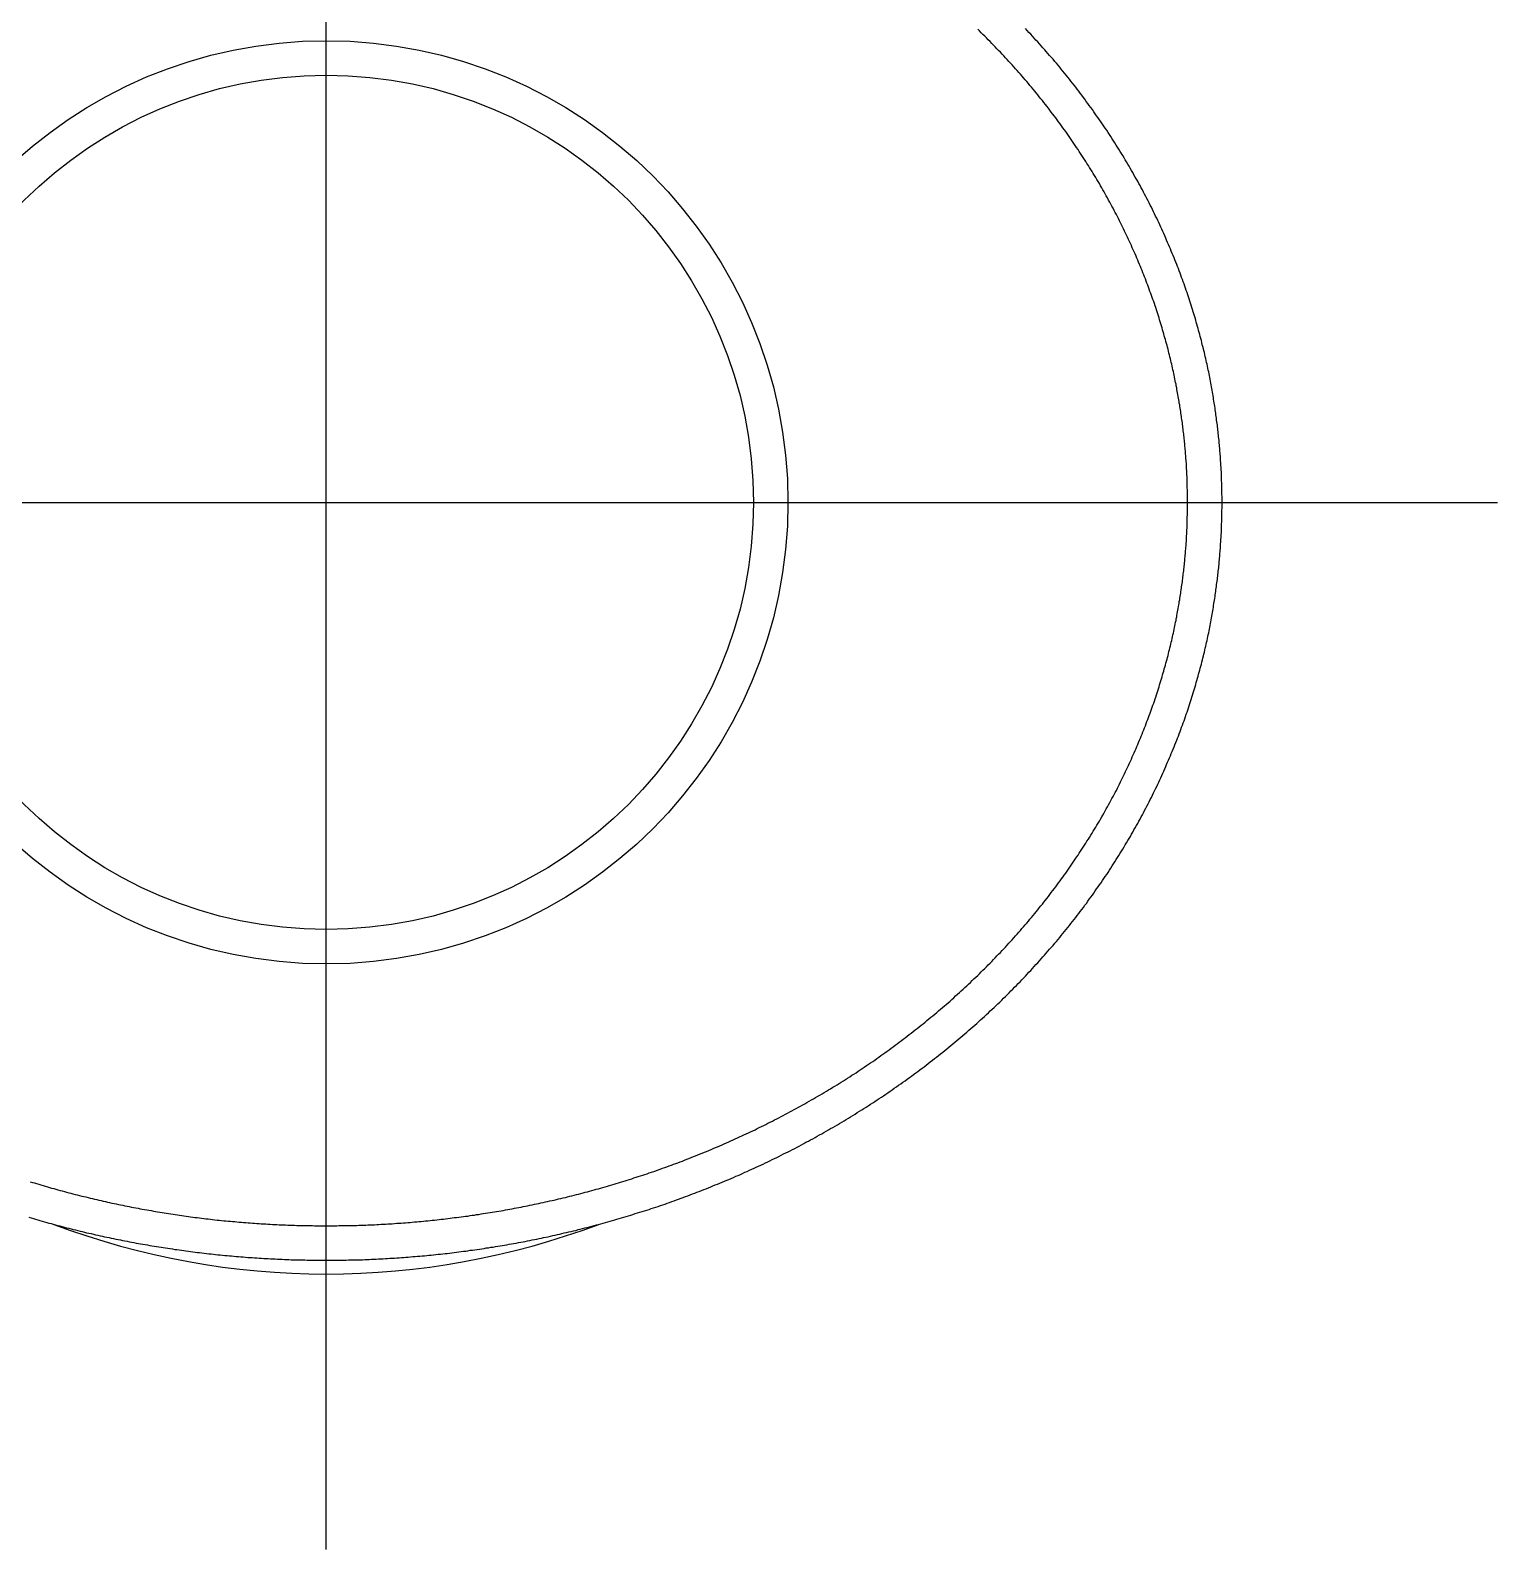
# Model space of a CAD drawing. Extents: x -27.8 to 48.3, y -20.8 to 20.1.
# Drawn here: x 37.63 to 48.27, y -7.6 to 3.42 of the extents above; entities that cross this region are included whole.
import ezdxf

# ---------------------------------------------------------------- set-up
doc = ezdxf.new("R2010")
doc.units = 0
doc.linetypes.add('CENTER', pattern=[50.8, 31.75, -6.35, 6.35, -6.35])
doc.layers.get('0').update_dxf_attribs({"linetype": 'CONTINUOUS'})
doc.layers.add('CENTER', color=1, linetype='CENTER')

msp = doc.modelspace()

# ---------------------------------------------------------------- linework, layer by layer
at = {"color": 7}
for points in [[(46.025, 0, 0), (46.025, 0.01, 0), (46.025, 0.021, 0), (46.025, 0.031, 0), (46.025, 0.041, 0), (46.024, 0.052, 0), (46.024, 0.062, 0), (46.024, 0.073, 0), (46.024, 0.083, 0), (46.024, 0.094, 0), (46.023, 0.104, 0), (46.023, 0.115, 0), (46.023, 0.125, 0), (46.023, 0.136, 0), (46.022, 0.146, 0), (46.022, 0.157, 0), (46.022, 0.167, 0), (46.021, 0.178, 0), (46.021, 0.188, 0), (46.02, 0.199, 0), (46.02, 0.21, 0), (46.019, 0.22, 0), (46.019, 0.231, 0), (46.018, 0.242, 0), (46.018, 0.253, 0), (46.017, 0.263, 0), (46.016, 0.274, 0), (46.016, 0.285, 0), (46.015, 0.296, 0), (46.014, 0.307, 0), (46.013, 0.318, 0), (46.013, 0.329, 0), (46.012, 0.339, 0), (46.011, 0.35, 0), (46.01, 0.361, 0), (46.009, 0.373, 0), (46.008, 0.384, 0), (46.007, 0.395, 0), (46.006, 0.406, 0), (46.005, 0.417, 0), (46.004, 0.428, 0), (46.003, 0.439, 0), (46.002, 0.451, 0), (46.001, 0.462, 0), (45.999, 0.473, 0), (45.998, 0.485, 0), (45.997, 0.496, 0), (45.995, 0.508, 0), (45.994, 0.519, 0), (45.993, 0.531, 0), (45.991, 0.542, 0), (45.99, 0.554, 0), (45.988, 0.565, 0), (45.987, 0.577, 0), (45.985, 0.589, 0), (45.984, 0.6, 0), (45.982, 0.612, 0), (45.98, 0.624, 0), (45.979, 0.636, 0), (45.977, 0.648, 0), (45.975, 0.66, 0), (45.973, 0.672, 0), (45.971, 0.684, 0), (45.969, 0.696, 0), (45.968, 0.708, 0), (45.965, 0.72, 0), (45.964, 0.732, 0), (45.961, 0.745, 0), (45.959, 0.757, 0), (45.957, 0.769, 0), (45.955, 0.782, 0), (45.953, 0.794, 0), (45.95, 0.807, 0), (45.948, 0.82, 0), (45.946, 0.832, 0), (45.943, 0.845, 0), (45.941, 0.858, 0), (45.938, 0.87, 0), (45.935, 0.883, 0), (45.933, 0.896, 0), (45.93, 0.909, 0), (45.927, 0.922, 0), (45.925, 0.935, 0), (45.922, 0.949, 0), (45.919, 0.962, 0), (45.916, 0.975, 0), (45.913, 0.988, 0), (45.91, 1.002, 0), (45.907, 1.015, 0), (45.903, 1.029, 0), (45.9, 1.042, 0), (45.897, 1.056, 0), (45.893, 1.07, 0), (45.89, 1.083, 0), (45.886, 1.097, 0), (45.883, 1.111, 0), (45.879, 1.125, 0), (45.876, 1.139, 0), (45.872, 1.153, 0), (45.868, 1.167, 0), (45.864, 1.181, 0), (45.86, 1.195, 0), (45.856, 1.209, 0), (45.852, 1.224, 0), (45.848, 1.238, 0), (45.844, 1.252, 0), (45.84, 1.267, 0), (45.836, 1.281, 0), (45.831, 1.296, 0), (45.827, 1.31, 0), (45.822, 1.325, 0), (45.818, 1.339, 0), (45.813, 1.354, 0), (45.808, 1.368, 0), (45.804, 1.383, 0), (45.799, 1.398, 0), (45.794, 1.413, 0), (45.789, 1.427, 0), (45.784, 1.442, 0), (45.779, 1.457, 0), (45.774, 1.472, 0), (45.769, 1.487, 0), (45.763, 1.501, 0), (45.758, 1.516, 0), (45.752, 1.531, 0), (45.747, 1.546, 0), (45.742, 1.561, 0), (45.736, 1.576, 0), (45.73, 1.591, 0), (45.725, 1.606, 0), (45.719, 1.621, 0), (45.713, 1.636, 0), (45.707, 1.651, 0), (45.701, 1.666, 0), (45.695, 1.682, 0), (45.689, 1.697, 0), (45.683, 1.712, 0), (45.676, 1.727, 0), (45.67, 1.742, 0), (45.664, 1.757, 0), (45.657, 1.772, 0), (45.651, 1.787, 0), (45.644, 1.803, 0), (45.638, 1.818, 0), (45.631, 1.833, 0), (45.624, 1.848, 0), (45.617, 1.863, 0), (45.611, 1.878, 0), (45.604, 1.893, 0), (45.597, 1.908, 0), (45.59, 1.924, 0), (45.582, 1.939, 0), (45.575, 1.954, 0), (45.568, 1.969, 0), (45.561, 1.984, 0), (45.553, 1.999, 0), (45.546, 2.014, 0), (45.538, 2.029, 0), (45.531, 2.044, 0), (45.523, 2.059, 0), (45.516, 2.074, 0), (45.508, 2.089, 0), (45.5, 2.104, 0), (45.492, 2.119, 0), (45.484, 2.134, 0), (45.476, 2.149, 0), (45.468, 2.164, 0), (45.46, 2.179, 0), (45.452, 2.194, 0), (45.444, 2.209, 0), (45.435, 2.224, 0), (45.427, 2.239, 0), (45.419, 2.254, 0), (45.41, 2.269, 0), (45.402, 2.283, 0), (45.393, 2.298, 0), (45.385, 2.313, 0), (45.376, 2.328, 0), (45.367, 2.343, 0), (45.358, 2.357, 0), (45.35, 2.372, 0), (45.341, 2.387, 0), (45.332, 2.401, 0), (45.323, 2.416, 0), (45.314, 2.431, 0), (45.305, 2.445, 0), (45.295, 2.46, 0), (45.286, 2.474, 0), (45.277, 2.489, 0), (45.267, 2.503, 0), (45.258, 2.518, 0), (45.249, 2.532, 0), (45.239, 2.547, 0), (45.23, 2.561, 0), (45.22, 2.576, 0), (45.21, 2.59, 0), (45.2, 2.605, 0), (45.191, 2.619, 0), (45.181, 2.633, 0), (45.171, 2.648, 0), (45.161, 2.662, 0), (45.151, 2.676, 0), (45.141, 2.691, 0), (45.13, 2.705, 0), (45.12, 2.719, 0), (45.11, 2.733, 0), (45.1, 2.747, 0), (45.089, 2.761, 0), (45.079, 2.776, 0), (45.068, 2.79, 0), (45.058, 2.804, 0), (45.047, 2.818, 0), (45.036, 2.832, 0), (45.026, 2.846, 0), (45.015, 2.86, 0), (45.004, 2.874, 0), (44.993, 2.888, 0), (44.982, 2.902, 0), (44.971, 2.915, 0), (44.96, 2.929, 0), (44.949, 2.943, 0), (44.938, 2.957, 0), (44.927, 2.971, 0), (44.916, 2.984, 0), (44.904, 2.998, 0), (44.893, 3.012, 0), (44.881, 3.025, 0), (44.87, 3.039, 0), (44.858, 3.053, 0), (44.847, 3.066, 0), (44.835, 3.08, 0), (44.824, 3.093, 0), (44.812, 3.107, 0), (44.8, 3.12, 0), (44.788, 3.134, 0), (44.776, 3.147, 0), (44.764, 3.16, 0), (44.752, 3.174, 0), (44.74, 3.187, 0), (44.728, 3.2, 0), (44.716, 3.213, 0), (44.704, 3.227, 0), (44.691, 3.24, 0), (44.679, 3.253, 0), (44.667, 3.266, 0), (44.654, 3.279, 0), (44.642, 3.292, 0), (44.629, 3.305, 0), (44.617, 3.318, 0), (44.604, 3.331, 0), (44.592, 3.344, 0), (44.579, 3.357, 0), (44.566, 3.37, 0), (44.553, 3.383, 0), (44.54, 3.395, 0), (44.528, 3.408, 0), (44.515, 3.421, 0), (44.502, 3.433, 0)], [(46.275, 0, 0), (46.275, 0.011, 0), (46.275, 0.022, 0), (46.275, 0.033, 0), (46.275, 0.044, 0), (46.274, 0.055, 0), (46.274, 0.066, 0), (46.274, 0.077, 0), (46.274, 0.088, 0), (46.274, 0.099, 0), (46.273, 0.11, 0), (46.273, 0.121, 0), (46.273, 0.132, 0), (46.273, 0.143, 0), (46.272, 0.154, 0), (46.272, 0.166, 0), (46.271, 0.177, 0), (46.271, 0.188, 0), (46.271, 0.199, 0), (46.27, 0.21, 0), (46.27, 0.222, 0), (46.269, 0.233, 0), (46.268, 0.244, 0), (46.268, 0.256, 0), (46.267, 0.267, 0), (46.267, 0.278, 0), (46.266, 0.29, 0), (46.265, 0.301, 0), (46.264, 0.313, 0), (46.264, 0.324, 0), (46.263, 0.336, 0), (46.262, 0.347, 0), (46.261, 0.359, 0), (46.26, 0.37, 0), (46.259, 0.382, 0), (46.258, 0.394, 0), (46.257, 0.405, 0), (46.256, 0.417, 0), (46.255, 0.429, 0), (46.254, 0.441, 0), (46.253, 0.452, 0), (46.252, 0.464, 0), (46.25, 0.476, 0), (46.249, 0.488, 0), (46.248, 0.5, 0), (46.246, 0.512, 0), (46.245, 0.524, 0), (46.244, 0.536, 0), (46.242, 0.548, 0), (46.241, 0.561, 0), (46.239, 0.573, 0), (46.238, 0.585, 0), (46.236, 0.597, 0), (46.235, 0.61, 0), (46.233, 0.622, 0), (46.231, 0.634, 0), (46.23, 0.647, 0), (46.228, 0.659, 0), (46.226, 0.672, 0), (46.224, 0.684, 0), (46.222, 0.697, 0), (46.22, 0.71, 0), (46.218, 0.723, 0), (46.216, 0.735, 0), (46.214, 0.748, 0), (46.212, 0.761, 0), (46.21, 0.774, 0), (46.208, 0.787, 0), (46.206, 0.8, 0), (46.203, 0.813, 0), (46.201, 0.826, 0), (46.199, 0.839, 0), (46.196, 0.853, 0), (46.194, 0.866, 0), (46.191, 0.879, 0), (46.188, 0.893, 0), (46.186, 0.906, 0), (46.183, 0.92, 0), (46.181, 0.933, 0), (46.178, 0.947, 0), (46.175, 0.96, 0), (46.172, 0.974, 0), (46.169, 0.988, 0), (46.166, 1.002, 0), (46.163, 1.016, 0), (46.16, 1.03, 0), (46.157, 1.044, 0), (46.153, 1.058, 0), (46.15, 1.072, 0), (46.147, 1.087, 0), (46.143, 1.101, 0), (46.14, 1.115, 0), (46.136, 1.13, 0), (46.132, 1.144, 0), (46.129, 1.159, 0), (46.125, 1.174, 0), (46.121, 1.188, 0), (46.117, 1.203, 0), (46.113, 1.218, 0), (46.109, 1.233, 0), (46.105, 1.247, 0), (46.101, 1.262, 0), (46.097, 1.277, 0), (46.093, 1.292, 0), (46.088, 1.307, 0), (46.084, 1.323, 0), (46.08, 1.338, 0), (46.075, 1.353, 0), (46.07, 1.368, 0), (46.066, 1.383, 0), (46.061, 1.399, 0), (46.056, 1.414, 0), (46.051, 1.43, 0), (46.046, 1.445, 0), (46.041, 1.46, 0), (46.036, 1.476, 0), (46.031, 1.491, 0), (46.026, 1.507, 0), (46.021, 1.523, 0), (46.015, 1.538, 0), (46.01, 1.554, 0), (46.004, 1.57, 0), (45.999, 1.585, 0), (45.993, 1.601, 0), (45.987, 1.617, 0), (45.982, 1.632, 0), (45.976, 1.648, 0), (45.97, 1.664, 0), (45.964, 1.68, 0), (45.958, 1.696, 0), (45.952, 1.711, 0), (45.946, 1.727, 0), (45.94, 1.743, 0), (45.933, 1.759, 0), (45.927, 1.775, 0), (45.92, 1.791, 0), (45.914, 1.807, 0), (45.907, 1.823, 0), (45.901, 1.839, 0), (45.894, 1.855, 0), (45.887, 1.87, 0), (45.88, 1.886, 0), (45.873, 1.902, 0), (45.867, 1.918, 0), (45.859, 1.934, 0), (45.852, 1.95, 0), (45.845, 1.966, 0), (45.838, 1.982, 0), (45.831, 1.998, 0), (45.823, 2.014, 0), (45.816, 2.03, 0), (45.808, 2.046, 0), (45.801, 2.062, 0), (45.793, 2.077, 0), (45.785, 2.093, 0), (45.778, 2.109, 0), (45.77, 2.125, 0), (45.762, 2.141, 0), (45.754, 2.157, 0), (45.746, 2.173, 0), (45.738, 2.188, 0), (45.73, 2.204, 0), (45.722, 2.22, 0), (45.713, 2.236, 0), (45.705, 2.252, 0), (45.697, 2.267, 0), (45.688, 2.283, 0), (45.68, 2.299, 0), (45.671, 2.314, 0), (45.663, 2.33, 0), (45.654, 2.346, 0), (45.645, 2.361, 0), (45.636, 2.377, 0), (45.627, 2.393, 0), (45.618, 2.408, 0), (45.609, 2.424, 0), (45.6, 2.439, 0), (45.591, 2.455, 0), (45.582, 2.47, 0), (45.573, 2.486, 0), (45.564, 2.501, 0), (45.554, 2.517, 0), (45.545, 2.532, 0), (45.535, 2.547, 0), (45.526, 2.563, 0), (45.516, 2.578, 0), (45.507, 2.593, 0), (45.497, 2.609, 0), (45.487, 2.624, 0), (45.477, 2.639, 0), (45.468, 2.654, 0), (45.458, 2.67, 0), (45.448, 2.685, 0), (45.438, 2.7, 0), (45.427, 2.715, 0), (45.417, 2.73, 0), (45.407, 2.745, 0), (45.397, 2.76, 0), (45.386, 2.775, 0), (45.376, 2.79, 0), (45.365, 2.805, 0), (45.355, 2.82, 0), (45.344, 2.835, 0), (45.334, 2.85, 0), (45.323, 2.865, 0), (45.312, 2.88, 0), (45.301, 2.895, 0), (45.29, 2.91, 0), (45.279, 2.925, 0), (45.269, 2.939, 0), (45.257, 2.954, 0), (45.246, 2.969, 0), (45.235, 2.983, 0), (45.224, 2.998, 0), (45.213, 3.013, 0), (45.201, 3.027, 0), (45.19, 3.042, 0), (45.178, 3.057, 0), (45.167, 3.071, 0), (45.155, 3.086, 0), (45.144, 3.1, 0), (45.132, 3.114, 0), (45.12, 3.129, 0), (45.108, 3.143, 0), (45.097, 3.158, 0), (45.085, 3.172, 0), (45.073, 3.186, 0), (45.061, 3.2, 0), (45.049, 3.215, 0), (45.037, 3.229, 0), (45.024, 3.243, 0), (45.012, 3.257, 0), (45, 3.271, 0), (44.988, 3.285, 0), (44.975, 3.299, 0), (44.963, 3.313, 0), (44.95, 3.327, 0), (44.938, 3.341, 0), (44.925, 3.355, 0), (44.912, 3.369, 0), (44.9, 3.383, 0), (44.887, 3.397, 0), (44.874, 3.41, 0), (44.861, 3.424, 0), (44.848, 3.438, 0)], [(37.617, -5.188, 0), (37.633, -5.193, 0), (37.65, -5.198, 0), (37.666, -5.202, 0), (37.681, -5.207, 0), (37.697, -5.212, 0), (37.714, -5.216, 0), (37.73, -5.221, 0), (37.746, -5.225, 0), (37.762, -5.23, 0), (37.778, -5.234, 0), (37.794, -5.238, 0), (37.81, -5.243, 0), (37.826, -5.247, 0), (37.842, -5.251, 0), (37.858, -5.256, 0), (37.874, -5.26, 0), (37.891, -5.264, 0), (37.907, -5.268, 0), (37.923, -5.272, 0), (37.939, -5.276, 0), (37.955, -5.28, 0), (37.971, -5.284, 0), (37.988, -5.288, 0), (38.004, -5.292, 0), (38.02, -5.296, 0), (38.036, -5.3, 0), (38.053, -5.303, 0), (38.069, -5.307, 0), (38.085, -5.311, 0), (38.101, -5.315, 0), (38.118, -5.318, 0), (38.134, -5.322, 0), (38.15, -5.325, 0), (38.166, -5.329, 0), (38.183, -5.332, 0), (38.199, -5.336, 0), (38.215, -5.339, 0), (38.232, -5.343, 0), (38.248, -5.346, 0), (38.264, -5.349, 0), (38.281, -5.353, 0), (38.297, -5.356, 0), (38.313, -5.359, 0), (38.33, -5.362, 0), (38.346, -5.366, 0), (38.362, -5.369, 0), (38.379, -5.372, 0), (38.395, -5.375, 0), (38.412, -5.378, 0), (38.428, -5.381, 0), (38.444, -5.384, 0), (38.461, -5.386, 0), (38.477, -5.389, 0), (38.494, -5.392, 0), (38.51, -5.395, 0), (38.526, -5.398, 0), (38.543, -5.4, 0), (38.559, -5.403, 0), (38.576, -5.406, 0), (38.592, -5.408, 0), (38.609, -5.411, 0), (38.625, -5.413, 0), (38.642, -5.416, 0), (38.658, -5.418, 0), (38.675, -5.421, 0), (38.691, -5.423, 0), (38.708, -5.425, 0), (38.724, -5.428, 0), (38.741, -5.43, 0), (38.757, -5.432, 0), (38.774, -5.434, 0), (38.79, -5.437, 0), (38.807, -5.439, 0), (38.823, -5.441, 0), (38.84, -5.443, 0), (38.856, -5.445, 0), (38.873, -5.447, 0), (38.889, -5.449, 0), (38.906, -5.451, 0), (38.923, -5.453, 0), (38.939, -5.454, 0), (38.956, -5.456, 0), (38.972, -5.458, 0), (38.989, -5.46, 0), (39.005, -5.461, 0), (39.022, -5.463, 0), (39.039, -5.465, 0), (39.055, -5.466, 0), (39.072, -5.468, 0), (39.088, -5.469, 0), (39.105, -5.471, 0), (39.121, -5.472, 0), (39.138, -5.474, 0), (39.155, -5.475, 0), (39.171, -5.476, 0), (39.188, -5.478, 0), (39.205, -5.479, 0), (39.221, -5.48, 0), (39.238, -5.481, 0), (39.254, -5.482, 0), (39.271, -5.483, 0), (39.288, -5.485, 0), (39.304, -5.486, 0), (39.321, -5.487, 0), (39.338, -5.488, 0), (39.354, -5.488, 0), (39.371, -5.489, 0), (39.388, -5.49, 0), (39.404, -5.491, 0), (39.421, -5.492, 0), (39.437, -5.493, 0), (39.454, -5.493, 0), (39.471, -5.494, 0), (39.487, -5.495, 0), (39.504, -5.495, 0), (39.521, -5.496, 0), (39.537, -5.496, 0), (39.554, -5.497, 0), (39.571, -5.497, 0), (39.587, -5.498, 0), (39.604, -5.498, 0), (39.62, -5.498, 0), (39.637, -5.499, 0), (39.654, -5.499, 0), (39.67, -5.499, 0), (39.687, -5.5, 0), (39.704, -5.5, 0), (39.72, -5.5, 0), (39.737, -5.5, 0), (39.754, -5.5, 0), (39.77, -5.5, 0), (39.787, -5.5, 0), (39.804, -5.5, 0), (39.82, -5.5, 0), (39.837, -5.5, 0), (39.854, -5.5, 0), (39.87, -5.499, 0), (39.887, -5.499, 0), (39.904, -5.499, 0), (39.92, -5.499, 0), (39.937, -5.498, 0), (39.954, -5.498, 0), (39.97, -5.498, 0), (39.987, -5.497, 0), (40.004, -5.497, 0), (40.02, -5.496, 0), (40.037, -5.496, 0), (40.054, -5.495, 0), (40.07, -5.494, 0), (40.087, -5.494, 0), (40.104, -5.493, 0), (40.12, -5.492, 0), (40.137, -5.492, 0), (40.154, -5.491, 0), (40.17, -5.49, 0), (40.187, -5.489, 0), (40.204, -5.488, 0), (40.22, -5.487, 0), (40.237, -5.486, 0), (40.254, -5.485, 0), (40.27, -5.484, 0), (40.287, -5.483, 0), (40.303, -5.482, 0), (40.32, -5.481, 0), (40.337, -5.479, 0), (40.353, -5.478, 0), (40.37, -5.477, 0), (40.387, -5.476, 0), (40.404, -5.474, 0), (40.42, -5.473, 0), (40.437, -5.471, 0), (40.453, -5.47, 0), (40.47, -5.468, 0), (40.487, -5.467, 0), (40.504, -5.465, 0), (40.52, -5.464, 0), (40.537, -5.462, 0), (40.553, -5.46, 0), (40.57, -5.459, 0), (40.587, -5.457, 0), (40.603, -5.455, 0), (40.62, -5.453, 0), (40.637, -5.451, 0), (40.653, -5.45, 0), (40.67, -5.448, 0), (40.687, -5.446, 0), (40.703, -5.444, 0), (40.72, -5.442, 0), (40.737, -5.439, 0), (40.753, -5.437, 0), (40.77, -5.435, 0), (40.787, -5.433, 0), (40.803, -5.431, 0), (40.82, -5.428, 0), (40.837, -5.426, 0), (40.853, -5.424, 0), (40.87, -5.421, 0), (40.886, -5.419, 0), (40.903, -5.417, 0), (40.92, -5.414, 0), (40.936, -5.411, 0), (40.953, -5.409, 0), (40.97, -5.406, 0), (40.986, -5.404, 0), (41.003, -5.401, 0), (41.02, -5.398, 0), (41.036, -5.395, 0), (41.053, -5.393, 0), (41.069, -5.39, 0), (41.086, -5.387, 0), (41.103, -5.384, 0), (41.119, -5.381, 0), (41.136, -5.378, 0), (41.153, -5.375, 0), (41.169, -5.372, 0), (41.186, -5.369, 0), (41.203, -5.366, 0), (41.219, -5.363, 0), (41.236, -5.359, 0), (41.252, -5.356, 0), (41.269, -5.353, 0), (41.286, -5.349, 0), (41.302, -5.346, 0), (41.319, -5.343, 0), (41.336, -5.339, 0), (41.352, -5.336, 0), (41.369, -5.332, 0), (41.386, -5.329, 0), (41.402, -5.325, 0), (41.419, -5.321, 0), (41.435, -5.318, 0), (41.452, -5.314, 0), (41.469, -5.31, 0), (41.485, -5.306, 0), (41.502, -5.302, 0), (41.519, -5.299, 0), (41.535, -5.295, 0), (41.552, -5.291, 0), (41.569, -5.287, 0), (41.585, -5.283, 0), (41.602, -5.278, 0), (41.618, -5.274, 0), (41.635, -5.27, 0), (41.652, -5.266, 0), (41.668, -5.262, 0), (41.685, -5.257, 0), (41.702, -5.253, 0), (41.718, -5.249, 0), (41.735, -5.244, 0), (41.751, -5.24, 0), (41.768, -5.235, 0), (41.785, -5.231, 0), (41.801, -5.226, 0), (41.818, -5.221, 0), (41.834, -5.217, 0), (41.851, -5.212, 0), (41.868, -5.207, 0), (41.884, -5.202, 0), (41.901, -5.198, 0), (41.917, -5.193, 0), (41.934, -5.188, 0), (41.951, -5.183, 0), (41.967, -5.178, 0), (41.984, -5.173, 0), (42, -5.168, 0), (42.017, -5.162, 0), (42.034, -5.157, 0), (42.05, -5.152, 0), (42.067, -5.147, 0), (42.083, -5.141, 0), (42.1, -5.136, 0), (42.117, -5.131, 0), (42.133, -5.125, 0), (42.15, -5.12, 0), (42.166, -5.114, 0), (42.183, -5.109, 0), (42.2, -5.103, 0), (42.216, -5.097, 0), (42.233, -5.092, 0), (42.249, -5.086, 0), (42.266, -5.08, 0), (42.282, -5.074, 0), (42.299, -5.068, 0), (42.316, -5.062, 0), (42.332, -5.056, 0), (42.349, -5.05, 0), (42.365, -5.044, 0), (42.382, -5.038, 0), (42.399, -5.032, 0), (42.415, -5.026, 0), (42.432, -5.019, 0), (42.449, -5.013, 0), (42.465, -5.007, 0), (42.482, -5, 0), (42.498, -4.994, 0), (42.515, -4.987, 0), (42.531, -4.981, 0), (42.548, -4.974, 0), (42.565, -4.968, 0), (42.581, -4.961, 0), (42.598, -4.954, 0), (42.614, -4.947, 0), (42.631, -4.941, 0), (42.647, -4.934, 0), (42.664, -4.927, 0), (42.681, -4.92, 0), (42.697, -4.913, 0), (42.714, -4.906, 0), (42.73, -4.899, 0), (42.747, -4.891, 0), (42.763, -4.884, 0), (42.78, -4.877, 0), (42.796, -4.87, 0), (42.813, -4.862, 0), (42.829, -4.855, 0), (42.846, -4.847, 0), (42.862, -4.84, 0), (42.879, -4.832, 0), (42.895, -4.825, 0), (42.912, -4.817, 0), (42.928, -4.809, 0), (42.945, -4.802, 0), (42.961, -4.794, 0), (42.978, -4.786, 0), (42.994, -4.778, 0), (43.011, -4.77, 0), (43.027, -4.762, 0), (43.044, -4.754, 0), (43.06, -4.746, 0), (43.076, -4.738, 0), (43.093, -4.729, 0), (43.109, -4.721, 0), (43.126, -4.713, 0), (43.142, -4.705, 0), (43.158, -4.696, 0), (43.175, -4.688, 0), (43.191, -4.679, 0), (43.207, -4.671, 0), (43.224, -4.662, 0), (43.24, -4.653, 0), (43.256, -4.644, 0), (43.273, -4.636, 0), (43.289, -4.627, 0), (43.305, -4.618, 0), (43.322, -4.609, 0), (43.338, -4.6, 0), (43.354, -4.591, 0), (43.37, -4.582, 0), (43.386, -4.573, 0), (43.403, -4.564, 0), (43.419, -4.554, 0), (43.435, -4.545, 0), (43.451, -4.536, 0), (43.468, -4.526, 0), (43.484, -4.517, 0), (43.5, -4.507, 0), (43.516, -4.498, 0), (43.532, -4.488, 0), (43.548, -4.478, 0), (43.564, -4.469, 0), (43.58, -4.459, 0), (43.596, -4.449, 0), (43.612, -4.439, 0), (43.628, -4.429, 0), (43.644, -4.419, 0), (43.66, -4.409, 0), (43.676, -4.399, 0), (43.692, -4.389, 0), (43.708, -4.379, 0), (43.724, -4.368, 0), (43.74, -4.358, 0), (43.756, -4.348, 0), (43.772, -4.337, 0), (43.787, -4.327, 0), (43.803, -4.316, 0), (43.819, -4.306, 0), (43.835, -4.295, 0), (43.85, -4.284, 0), (43.866, -4.274, 0), (43.882, -4.263, 0), (43.897, -4.252, 0), (43.913, -4.241, 0), (43.928, -4.23, 0), (43.944, -4.219, 0), (43.959, -4.208, 0), (43.975, -4.197, 0), (43.99, -4.186, 0), (44.006, -4.175, 0), (44.021, -4.164, 0), (44.036, -4.153, 0), (44.052, -4.141, 0), (44.067, -4.13, 0), (44.082, -4.118, 0), (44.098, -4.107, 0), (44.113, -4.096, 0), (44.128, -4.084, 0), (44.143, -4.072, 0), (44.158, -4.061, 0), (44.173, -4.049, 0), (44.188, -4.037, 0), (44.203, -4.026, 0), (44.218, -4.014, 0), (44.233, -4.002, 0), (44.248, -3.99, 0), (44.263, -3.978, 0), (44.278, -3.966, 0), (44.292, -3.954, 0), (44.307, -3.942, 0), (44.322, -3.93, 0), (44.337, -3.918, 0), (44.351, -3.905, 0), (44.366, -3.893, 0), (44.38, -3.881, 0), (44.395, -3.869, 0), (44.409, -3.856, 0), (44.424, -3.844, 0), (44.438, -3.831, 0), (44.452, -3.819, 0), (44.467, -3.806, 0), (44.481, -3.794, 0), (44.495, -3.781, 0), (44.509, -3.768, 0), (44.523, -3.756, 0), (44.538, -3.743, 0), (44.551, -3.73, 0), (44.566, -3.717, 0), (44.58, -3.704, 0), (44.593, -3.691, 0), (44.607, -3.678, 0), (44.621, -3.665, 0), (44.635, -3.652, 0), (44.648, -3.639, 0), (44.662, -3.626, 0), (44.676, -3.613, 0), (44.689, -3.599, 0), (44.703, -3.586, 0), (44.716, -3.573, 0), (44.73, -3.56, 0), (44.743, -3.546, 0), (44.757, -3.533, 0), (44.77, -3.519, 0), (44.783, -3.506, 0), (44.796, -3.492, 0), (44.809, -3.479, 0), (44.822, -3.465, 0), (44.835, -3.452, 0), (44.848, -3.438, 0), (44.861, -3.424, 0), (44.874, -3.41, 0), (44.887, -3.397, 0), (44.9, -3.383, 0), (44.912, -3.369, 0), (44.925, -3.355, 0), (44.938, -3.341, 0), (44.95, -3.327, 0), (44.963, -3.313, 0), (44.975, -3.299, 0), (44.987, -3.285, 0), (45, -3.271, 0), (45.012, -3.257, 0), (45.024, -3.243, 0), (45.037, -3.229, 0), (45.049, -3.215, 0), (45.061, -3.2, 0), (45.073, -3.186, 0), (45.085, -3.172, 0), (45.097, -3.158, 0), (45.108, -3.143, 0), (45.12, -3.129, 0), (45.132, -3.114, 0), (45.144, -3.1, 0), (45.155, -3.086, 0), (45.167, -3.071, 0), (45.178, -3.056, 0), (45.19, -3.042, 0), (45.201, -3.027, 0), (45.213, -3.013, 0), (45.224, -2.998, 0), (45.235, -2.983, 0), (45.246, -2.969, 0), (45.258, -2.954, 0), (45.269, -2.939, 0), (45.28, -2.924, 0), (45.291, -2.91, 0), (45.301, -2.895, 0), (45.312, -2.88, 0), (45.323, -2.865, 0), (45.334, -2.85, 0), (45.344, -2.835, 0), (45.355, -2.82, 0), (45.365, -2.805, 0), (45.376, -2.79, 0), (45.386, -2.775, 0), (45.397, -2.76, 0), (45.407, -2.745, 0), (45.417, -2.73, 0), (45.428, -2.715, 0), (45.438, -2.7, 0), (45.448, -2.685, 0), (45.458, -2.67, 0), (45.468, -2.654, 0), (45.477, -2.639, 0), (45.487, -2.624, 0), (45.497, -2.609, 0), (45.507, -2.593, 0), (45.516, -2.578, 0), (45.526, -2.563, 0), (45.535, -2.547, 0), (45.545, -2.532, 0), (45.554, -2.517, 0), (45.564, -2.501, 0), (45.573, -2.486, 0), (45.582, -2.47, 0), (45.591, -2.455, 0), (45.6, -2.439, 0), (45.61, -2.424, 0), (45.618, -2.408, 0), (45.627, -2.393, 0), (45.636, -2.377, 0), (45.645, -2.361, 0), (45.654, -2.346, 0), (45.663, -2.33, 0), (45.671, -2.314, 0), (45.68, -2.299, 0), (45.688, -2.283, 0), (45.697, -2.267, 0), (45.705, -2.252, 0), (45.713, -2.236, 0), (45.722, -2.22, 0), (45.73, -2.204, 0), (45.738, -2.189, 0), (45.746, -2.173, 0), (45.754, -2.157, 0), (45.762, -2.141, 0), (45.77, -2.125, 0), (45.778, -2.109, 0), (45.785, -2.093, 0), (45.793, -2.078, 0), (45.801, -2.062, 0), (45.808, -2.046, 0), (45.816, -2.03, 0), (45.823, -2.014, 0), (45.831, -1.998, 0), (45.838, -1.982, 0), (45.845, -1.966, 0), (45.852, -1.95, 0), (45.859, -1.934, 0), (45.867, -1.918, 0), (45.873, -1.902, 0), (45.88, -1.886, 0), (45.887, -1.87, 0), (45.894, -1.855, 0), (45.901, -1.839, 0), (45.907, -1.823, 0), (45.914, -1.807, 0), (45.92, -1.791, 0), (45.927, -1.775, 0), (45.933, -1.759, 0), (45.94, -1.743, 0), (45.946, -1.727, 0), (45.952, -1.711, 0), (45.958, -1.696, 0), (45.964, -1.68, 0), (45.97, -1.664, 0), (45.976, -1.648, 0), (45.982, -1.632, 0), (45.988, -1.617, 0), (45.993, -1.601, 0), (45.999, -1.585, 0), (46.004, -1.57, 0), (46.01, -1.554, 0), (46.015, -1.538, 0), (46.021, -1.523, 0), (46.026, -1.507, 0), (46.031, -1.491, 0), (46.036, -1.476, 0), (46.041, -1.46, 0), (46.046, -1.445, 0), (46.051, -1.43, 0), (46.056, -1.414, 0), (46.061, -1.399, 0), (46.066, -1.383, 0), (46.07, -1.368, 0), (46.075, -1.353, 0), (46.08, -1.338, 0), (46.084, -1.323, 0), (46.088, -1.307, 0), (46.093, -1.292, 0), (46.097, -1.277, 0), (46.101, -1.262, 0), (46.105, -1.247, 0), (46.109, -1.233, 0), (46.113, -1.218, 0), (46.117, -1.203, 0), (46.121, -1.188, 0), (46.125, -1.174, 0), (46.129, -1.159, 0), (46.133, -1.144, 0), (46.136, -1.13, 0), (46.14, -1.115, 0), (46.143, -1.101, 0), (46.147, -1.087, 0), (46.15, -1.072, 0), (46.153, -1.058, 0), (46.157, -1.044, 0), (46.16, -1.03, 0), (46.163, -1.016, 0), (46.166, -1.002, 0), (46.169, -0.988, 0), (46.172, -0.974, 0), (46.175, -0.961, 0), (46.178, -0.947, 0), (46.181, -0.933, 0), (46.183, -0.92, 0), (46.186, -0.906, 0), (46.189, -0.893, 0), (46.191, -0.879, 0), (46.194, -0.866, 0), (46.196, -0.853, 0), (46.199, -0.839, 0), (46.201, -0.826, 0), (46.203, -0.813, 0), (46.206, -0.8, 0), (46.208, -0.787, 0), (46.21, -0.774, 0), (46.212, -0.761, 0), (46.214, -0.748, 0), (46.216, -0.735, 0), (46.218, -0.723, 0), (46.22, -0.71, 0), (46.222, -0.697, 0), (46.224, -0.684, 0), (46.226, -0.672, 0), (46.228, -0.659, 0), (46.23, -0.647, 0), (46.231, -0.634, 0), (46.233, -0.622, 0), (46.235, -0.61, 0), (46.236, -0.597, 0), (46.238, -0.585, 0), (46.239, -0.573, 0), (46.241, -0.561, 0), (46.242, -0.548, 0), (46.244, -0.536, 0), (46.245, -0.524, 0), (46.247, -0.512, 0), (46.248, -0.5, 0), (46.249, -0.488, 0), (46.251, -0.476, 0), (46.252, -0.464, 0), (46.253, -0.452, 0), (46.254, -0.441, 0), (46.255, -0.429, 0), (46.256, -0.417, 0), (46.257, -0.405, 0), (46.258, -0.394, 0), (46.259, -0.382, 0), (46.26, -0.37, 0), (46.261, -0.359, 0), (46.262, -0.347, 0), (46.263, -0.336, 0), (46.264, -0.324, 0), (46.264, -0.313, 0), (46.265, -0.301, 0), (46.266, -0.29, 0), (46.267, -0.278, 0), (46.267, -0.267, 0), (46.268, -0.256, 0), (46.269, -0.244, 0), (46.269, -0.233, 0), (46.27, -0.222, 0), (46.27, -0.21, 0), (46.271, -0.199, 0), (46.271, -0.188, 0), (46.272, -0.177, 0), (46.272, -0.166, 0), (46.272, -0.154, 0), (46.273, -0.143, 0), (46.273, -0.132, 0), (46.273, -0.121, 0), (46.273, -0.11, 0), (46.274, -0.099, 0), (46.274, -0.088, 0), (46.274, -0.077, 0), (46.274, -0.066, 0), (46.274, -0.055, 0), (46.275, -0.044, 0), (46.275, -0.033, 0), (46.275, -0.022, 0), (46.275, -0.011, 0), (46.275, 0, 0)], [(37.627, -4.93, 0), (37.642, -4.935, 0), (37.658, -4.939, 0), (37.673, -4.944, 0), (37.689, -4.949, 0), (37.704, -4.953, 0), (37.72, -4.958, 0), (37.735, -4.962, 0), (37.751, -4.967, 0), (37.766, -4.971, 0), (37.782, -4.976, 0), (37.797, -4.98, 0), (37.813, -4.984, 0), (37.828, -4.989, 0), (37.844, -4.993, 0), (37.859, -4.997, 0), (37.875, -5.001, 0), (37.89, -5.005, 0), (37.906, -5.01, 0), (37.922, -5.014, 0), (37.937, -5.018, 0), (37.953, -5.022, 0), (37.968, -5.026, 0), (37.984, -5.03, 0), (38, -5.034, 0), (38.015, -5.037, 0), (38.031, -5.041, 0), (38.047, -5.045, 0), (38.062, -5.049, 0), (38.078, -5.053, 0), (38.093, -5.056, 0), (38.109, -5.06, 0), (38.125, -5.064, 0), (38.141, -5.067, 0), (38.156, -5.071, 0), (38.172, -5.074, 0), (38.188, -5.078, 0), (38.203, -5.081, 0), (38.219, -5.085, 0), (38.235, -5.088, 0), (38.251, -5.091, 0), (38.267, -5.095, 0), (38.282, -5.098, 0), (38.298, -5.101, 0), (38.314, -5.104, 0), (38.33, -5.108, 0), (38.345, -5.111, 0), (38.361, -5.114, 0), (38.377, -5.117, 0), (38.393, -5.12, 0), (38.409, -5.123, 0), (38.425, -5.126, 0), (38.44, -5.129, 0), (38.456, -5.132, 0), (38.472, -5.135, 0), (38.488, -5.137, 0), (38.504, -5.14, 0), (38.52, -5.143, 0), (38.536, -5.146, 0), (38.551, -5.148, 0), (38.567, -5.151, 0), (38.583, -5.154, 0), (38.599, -5.156, 0), (38.615, -5.159, 0), (38.631, -5.161, 0), (38.647, -5.164, 0), (38.663, -5.166, 0), (38.679, -5.169, 0), (38.695, -5.171, 0), (38.711, -5.173, 0), (38.727, -5.176, 0), (38.742, -5.178, 0), (38.758, -5.18, 0), (38.775, -5.182, 0), (38.79, -5.184, 0), (38.806, -5.187, 0), (38.822, -5.189, 0), (38.838, -5.191, 0), (38.854, -5.193, 0), (38.87, -5.195, 0), (38.886, -5.197, 0), (38.902, -5.199, 0), (38.918, -5.2, 0), (38.934, -5.202, 0), (38.95, -5.204, 0), (38.966, -5.206, 0), (38.982, -5.208, 0), (38.998, -5.209, 0), (39.014, -5.211, 0), (39.031, -5.213, 0), (39.047, -5.214, 0), (39.063, -5.216, 0), (39.079, -5.217, 0), (39.095, -5.219, 0), (39.111, -5.22, 0), (39.127, -5.222, 0), (39.143, -5.223, 0), (39.159, -5.224, 0), (39.175, -5.226, 0), (39.191, -5.227, 0), (39.207, -5.228, 0), (39.223, -5.229, 0), (39.239, -5.231, 0), (39.255, -5.232, 0), (39.271, -5.233, 0), (39.287, -5.234, 0), (39.303, -5.235, 0), (39.32, -5.236, 0), (39.336, -5.237, 0), (39.352, -5.238, 0), (39.368, -5.239, 0), (39.384, -5.24, 0), (39.4, -5.241, 0), (39.416, -5.241, 0), (39.432, -5.242, 0), (39.448, -5.243, 0), (39.464, -5.244, 0), (39.48, -5.244, 0), (39.497, -5.245, 0), (39.513, -5.245, 0), (39.529, -5.246, 0), (39.545, -5.246, 0), (39.561, -5.247, 0), (39.577, -5.247, 0), (39.593, -5.248, 0), (39.609, -5.248, 0), (39.626, -5.249, 0), (39.642, -5.249, 0), (39.658, -5.249, 0), (39.674, -5.249, 0), (39.69, -5.25, 0), (39.706, -5.25, 0), (39.722, -5.25, 0), (39.738, -5.25, 0), (39.754, -5.25, 0), (39.77, -5.25, 0), (39.787, -5.25, 0), (39.803, -5.25, 0), (39.819, -5.25, 0), (39.835, -5.25, 0), (39.851, -5.25, 0), (39.867, -5.249, 0), (39.883, -5.249, 0), (39.899, -5.249, 0), (39.916, -5.249, 0), (39.932, -5.248, 0), (39.948, -5.248, 0), (39.964, -5.248, 0), (39.98, -5.247, 0), (39.996, -5.247, 0), (40.012, -5.246, 0), (40.028, -5.246, 0), (40.044, -5.245, 0), (40.061, -5.245, 0), (40.077, -5.244, 0), (40.093, -5.243, 0), (40.109, -5.243, 0), (40.125, -5.242, 0), (40.141, -5.241, 0), (40.157, -5.24, 0), (40.173, -5.239, 0), (40.19, -5.238, 0), (40.206, -5.238, 0), (40.222, -5.237, 0), (40.238, -5.236, 0), (40.254, -5.235, 0), (40.27, -5.234, 0), (40.286, -5.232, 0), (40.302, -5.231, 0), (40.319, -5.23, 0), (40.335, -5.229, 0), (40.351, -5.228, 0), (40.367, -5.226, 0), (40.383, -5.225, 0), (40.399, -5.224, 0), (40.415, -5.222, 0), (40.431, -5.221, 0), (40.447, -5.219, 0), (40.464, -5.218, 0), (40.48, -5.216, 0), (40.496, -5.215, 0), (40.512, -5.213, 0), (40.528, -5.212, 0), (40.544, -5.21, 0), (40.56, -5.208, 0), (40.576, -5.207, 0), (40.593, -5.205, 0), (40.609, -5.203, 0), (40.625, -5.201, 0), (40.641, -5.199, 0), (40.657, -5.197, 0), (40.673, -5.195, 0), (40.689, -5.193, 0), (40.705, -5.191, 0), (40.721, -5.189, 0), (40.737, -5.187, 0), (40.754, -5.185, 0), (40.77, -5.183, 0), (40.786, -5.181, 0), (40.802, -5.179, 0), (40.818, -5.176, 0), (40.834, -5.174, 0), (40.85, -5.172, 0), (40.866, -5.169, 0), (40.882, -5.167, 0), (40.898, -5.164, 0), (40.914, -5.162, 0), (40.931, -5.159, 0), (40.947, -5.157, 0), (40.963, -5.154, 0), (40.979, -5.152, 0), (40.995, -5.149, 0), (41.011, -5.146, 0), (41.027, -5.143, 0), (41.043, -5.141, 0), (41.059, -5.138, 0), (41.075, -5.135, 0), (41.092, -5.132, 0), (41.108, -5.129, 0), (41.124, -5.126, 0), (41.14, -5.123, 0), (41.156, -5.12, 0), (41.172, -5.117, 0), (41.188, -5.114, 0), (41.204, -5.111, 0), (41.22, -5.108, 0), (41.236, -5.104, 0), (41.252, -5.101, 0), (41.268, -5.098, 0), (41.285, -5.094, 0), (41.3, -5.091, 0), (41.317, -5.088, 0), (41.333, -5.084, 0), (41.349, -5.081, 0), (41.365, -5.077, 0), (41.381, -5.074, 0), (41.397, -5.07, 0), (41.413, -5.066, 0), (41.429, -5.063, 0), (41.445, -5.059, 0), (41.461, -5.055, 0), (41.477, -5.051, 0), (41.493, -5.048, 0), (41.51, -5.044, 0), (41.526, -5.04, 0), (41.542, -5.036, 0), (41.558, -5.032, 0), (41.574, -5.028, 0), (41.59, -5.024, 0), (41.606, -5.02, 0), (41.622, -5.015, 0), (41.638, -5.011, 0), (41.654, -5.007, 0), (41.67, -5.003, 0), (41.686, -4.998, 0), (41.702, -4.994, 0), (41.718, -4.99, 0), (41.734, -4.985, 0), (41.75, -4.981, 0), (41.766, -4.976, 0), (41.782, -4.972, 0), (41.798, -4.967, 0), (41.815, -4.962, 0), (41.831, -4.958, 0), (41.847, -4.953, 0), (41.863, -4.948, 0), (41.879, -4.943, 0), (41.895, -4.938, 0), (41.911, -4.934, 0), (41.927, -4.929, 0), (41.943, -4.924, 0), (41.959, -4.919, 0), (41.975, -4.914, 0), (41.991, -4.909, 0), (42.007, -4.903, 0), (42.023, -4.898, 0), (42.039, -4.893, 0), (42.055, -4.888, 0), (42.071, -4.882, 0), (42.087, -4.877, 0), (42.103, -4.872, 0), (42.119, -4.866, 0), (42.135, -4.861, 0), (42.151, -4.855, 0), (42.167, -4.85, 0), (42.183, -4.844, 0), (42.199, -4.838, 0), (42.215, -4.833, 0), (42.231, -4.827, 0), (42.247, -4.821, 0), (42.263, -4.815, 0), (42.279, -4.81, 0), (42.295, -4.804, 0), (42.311, -4.798, 0), (42.327, -4.792, 0), (42.343, -4.786, 0), (42.359, -4.78, 0), (42.375, -4.773, 0), (42.391, -4.767, 0), (42.407, -4.761, 0), (42.423, -4.755, 0), (42.439, -4.748, 0), (42.455, -4.742, 0), (42.471, -4.736, 0), (42.487, -4.729, 0), (42.503, -4.723, 0), (42.519, -4.716, 0), (42.535, -4.71, 0), (42.551, -4.703, 0), (42.567, -4.696, 0), (42.583, -4.69, 0), (42.599, -4.683, 0), (42.615, -4.676, 0), (42.631, -4.669, 0), (42.647, -4.662, 0), (42.663, -4.655, 0), (42.679, -4.648, 0), (42.695, -4.641, 0), (42.711, -4.634, 0), (42.727, -4.627, 0), (42.743, -4.62, 0), (42.758, -4.612, 0), (42.774, -4.605, 0), (42.79, -4.598, 0), (42.806, -4.59, 0), (42.822, -4.583, 0), (42.838, -4.576, 0), (42.854, -4.568, 0), (42.87, -4.56, 0), (42.886, -4.553, 0), (42.901, -4.545, 0), (42.917, -4.537, 0), (42.933, -4.53, 0), (42.949, -4.522, 0), (42.965, -4.514, 0), (42.98, -4.506, 0), (42.996, -4.498, 0), (43.012, -4.49, 0), (43.028, -4.482, 0), (43.044, -4.474, 0), (43.059, -4.466, 0), (43.075, -4.458, 0), (43.091, -4.449, 0), (43.107, -4.441, 0), (43.122, -4.433, 0), (43.138, -4.424, 0), (43.154, -4.416, 0), (43.169, -4.407, 0), (43.185, -4.399, 0), (43.201, -4.39, 0), (43.217, -4.381, 0), (43.232, -4.373, 0), (43.248, -4.364, 0), (43.263, -4.355, 0), (43.279, -4.346, 0), (43.295, -4.337, 0), (43.31, -4.328, 0), (43.326, -4.319, 0), (43.341, -4.31, 0), (43.357, -4.301, 0), (43.373, -4.292, 0), (43.388, -4.283, 0), (43.404, -4.274, 0), (43.419, -4.264, 0), (43.434, -4.255, 0), (43.45, -4.245, 0), (43.465, -4.236, 0), (43.481, -4.226, 0), (43.496, -4.217, 0), (43.512, -4.207, 0), (43.527, -4.198, 0), (43.542, -4.188, 0), (43.558, -4.178, 0), (43.573, -4.168, 0), (43.588, -4.158, 0), (43.603, -4.149, 0), (43.619, -4.139, 0), (43.634, -4.129, 0), (43.649, -4.118, 0), (43.664, -4.108, 0), (43.679, -4.098, 0), (43.694, -4.088, 0), (43.71, -4.078, 0), (43.725, -4.067, 0), (43.74, -4.057, 0), (43.755, -4.047, 0), (43.77, -4.036, 0), (43.785, -4.026, 0), (43.8, -4.015, 0), (43.814, -4.005, 0), (43.829, -3.994, 0), (43.844, -3.983, 0), (43.859, -3.973, 0), (43.874, -3.962, 0), (43.889, -3.951, 0), (43.903, -3.94, 0), (43.918, -3.929, 0), (43.932, -3.918, 0), (43.947, -3.907, 0), (43.962, -3.896, 0), (43.976, -3.885, 0), (43.991, -3.874, 0), (44.005, -3.863, 0), (44.02, -3.852, 0), (44.034, -3.841, 0), (44.049, -3.829, 0), (44.063, -3.818, 0), (44.077, -3.807, 0), (44.092, -3.795, 0), (44.106, -3.784, 0), (44.12, -3.772, 0), (44.134, -3.761, 0), (44.148, -3.749, 0), (44.162, -3.737, 0), (44.176, -3.726, 0), (44.191, -3.714, 0), (44.205, -3.702, 0), (44.218, -3.69, 0), (44.232, -3.679, 0), (44.246, -3.667, 0), (44.26, -3.655, 0), (44.274, -3.643, 0), (44.288, -3.631, 0), (44.301, -3.619, 0), (44.315, -3.607, 0), (44.328, -3.595, 0), (44.342, -3.582, 0), (44.356, -3.57, 0), (44.369, -3.558, 0), (44.383, -3.546, 0), (44.396, -3.533, 0), (44.409, -3.521, 0), (44.423, -3.509, 0), (44.436, -3.496, 0), (44.449, -3.484, 0), (44.462, -3.471, 0), (44.475, -3.459, 0), (44.489, -3.446, 0), (44.502, -3.433, 0), (44.515, -3.421, 0), (44.528, -3.408, 0), (44.54, -3.395, 0), (44.553, -3.383, 0), (44.566, -3.37, 0), (44.579, -3.357, 0), (44.592, -3.344, 0), (44.604, -3.331, 0), (44.617, -3.318, 0), (44.629, -3.305, 0), (44.642, -3.292, 0), (44.654, -3.279, 0), (44.667, -3.266, 0), (44.679, -3.253, 0), (44.691, -3.24, 0), (44.704, -3.227, 0), (44.716, -3.213, 0), (44.728, -3.2, 0), (44.74, -3.187, 0), (44.752, -3.174, 0), (44.764, -3.16, 0), (44.776, -3.147, 0), (44.788, -3.134, 0), (44.8, -3.12, 0), (44.812, -3.107, 0), (44.823, -3.093, 0), (44.835, -3.08, 0), (44.847, -3.066, 0), (44.858, -3.053, 0), (44.87, -3.039, 0), (44.881, -3.025, 0), (44.893, -3.012, 0), (44.904, -2.998, 0), (44.916, -2.984, 0), (44.927, -2.971, 0), (44.938, -2.957, 0), (44.949, -2.943, 0), (44.96, -2.929, 0), (44.971, -2.915, 0), (44.982, -2.902, 0), (44.993, -2.888, 0), (45.004, -2.874, 0), (45.015, -2.86, 0), (45.026, -2.846, 0), (45.036, -2.832, 0), (45.047, -2.818, 0), (45.058, -2.804, 0), (45.068, -2.79, 0), (45.079, -2.776, 0), (45.089, -2.761, 0), (45.1, -2.747, 0), (45.11, -2.733, 0), (45.12, -2.719, 0), (45.13, -2.705, 0), (45.141, -2.69, 0), (45.151, -2.676, 0), (45.161, -2.662, 0), (45.171, -2.648, 0), (45.181, -2.633, 0), (45.191, -2.619, 0), (45.2, -2.605, 0), (45.21, -2.59, 0), (45.22, -2.576, 0), (45.23, -2.561, 0), (45.239, -2.547, 0), (45.249, -2.532, 0), (45.258, -2.518, 0), (45.267, -2.503, 0), (45.277, -2.489, 0), (45.286, -2.474, 0), (45.295, -2.46, 0), (45.305, -2.445, 0), (45.314, -2.431, 0), (45.323, -2.416, 0), (45.332, -2.401, 0), (45.341, -2.387, 0), (45.35, -2.372, 0), (45.358, -2.357, 0), (45.367, -2.343, 0), (45.376, -2.328, 0), (45.385, -2.313, 0), (45.393, -2.298, 0), (45.402, -2.283, 0), (45.41, -2.269, 0), (45.419, -2.254, 0), (45.427, -2.239, 0), (45.435, -2.224, 0), (45.444, -2.209, 0), (45.452, -2.194, 0), (45.46, -2.179, 0), (45.468, -2.164, 0), (45.476, -2.149, 0), (45.484, -2.135, 0), (45.492, -2.12, 0), (45.5, -2.105, 0), (45.508, -2.09, 0), (45.516, -2.075, 0), (45.523, -2.059, 0), (45.531, -2.044, 0), (45.538, -2.029, 0), (45.546, -2.014, 0), (45.553, -1.999, 0), (45.561, -1.984, 0), (45.568, -1.969, 0), (45.575, -1.954, 0), (45.582, -1.939, 0), (45.59, -1.924, 0), (45.597, -1.909, 0), (45.604, -1.893, 0), (45.611, -1.878, 0), (45.617, -1.863, 0), (45.624, -1.848, 0), (45.631, -1.833, 0), (45.638, -1.818, 0), (45.644, -1.802, 0), (45.651, -1.787, 0), (45.657, -1.772, 0), (45.664, -1.757, 0), (45.67, -1.742, 0), (45.676, -1.727, 0), (45.683, -1.712, 0), (45.689, -1.697, 0), (45.695, -1.682, 0), (45.701, -1.666, 0), (45.707, -1.651, 0), (45.713, -1.636, 0), (45.719, -1.621, 0), (45.725, -1.606, 0), (45.73, -1.591, 0), (45.736, -1.576, 0), (45.742, -1.561, 0), (45.747, -1.546, 0), (45.753, -1.531, 0), (45.758, -1.516, 0), (45.763, -1.501, 0), (45.769, -1.487, 0), (45.774, -1.472, 0), (45.779, -1.457, 0), (45.784, -1.442, 0), (45.789, -1.427, 0), (45.794, -1.413, 0), (45.799, -1.398, 0), (45.804, -1.383, 0), (45.808, -1.368, 0), (45.813, -1.354, 0), (45.818, -1.339, 0), (45.822, -1.325, 0), (45.827, -1.31, 0), (45.831, -1.296, 0), (45.836, -1.281, 0), (45.84, -1.267, 0), (45.844, -1.252, 0), (45.848, -1.238, 0), (45.852, -1.224, 0), (45.856, -1.209, 0), (45.86, -1.195, 0), (45.864, -1.181, 0), (45.868, -1.167, 0), (45.872, -1.153, 0), (45.876, -1.139, 0), (45.879, -1.125, 0), (45.883, -1.111, 0), (45.886, -1.097, 0), (45.89, -1.083, 0), (45.893, -1.07, 0), (45.897, -1.056, 0), (45.9, -1.042, 0), (45.903, -1.029, 0), (45.907, -1.015, 0), (45.91, -1.002, 0), (45.913, -0.988, 0), (45.916, -0.975, 0), (45.919, -0.962, 0), (45.922, -0.949, 0), (45.925, -0.935, 0), (45.927, -0.922, 0), (45.93, -0.909, 0), (45.933, -0.896, 0), (45.935, -0.883, 0), (45.938, -0.87, 0), (45.941, -0.858, 0), (45.943, -0.845, 0), (45.946, -0.832, 0), (45.948, -0.82, 0), (45.95, -0.807, 0), (45.953, -0.794, 0), (45.955, -0.782, 0), (45.957, -0.77, 0), (45.959, -0.757, 0), (45.961, -0.745, 0), (45.964, -0.732, 0), (45.965, -0.72, 0), (45.968, -0.708, 0), (45.969, -0.696, 0), (45.971, -0.684, 0), (45.973, -0.672, 0), (45.975, -0.66, 0), (45.977, -0.648, 0), (45.979, -0.636, 0), (45.98, -0.624, 0), (45.982, -0.612, 0), (45.984, -0.6, 0), (45.985, -0.589, 0), (45.987, -0.577, 0), (45.988, -0.565, 0), (45.99, -0.554, 0), (45.991, -0.542, 0), (45.993, -0.531, 0), (45.994, -0.519, 0), (45.995, -0.508, 0), (45.997, -0.496, 0), (45.998, -0.485, 0), (45.999, -0.473, 0), (46.001, -0.462, 0), (46.002, -0.451, 0), (46.003, -0.439, 0), (46.004, -0.428, 0), (46.005, -0.417, 0), (46.006, -0.406, 0), (46.007, -0.395, 0), (46.008, -0.384, 0), (46.009, -0.372, 0), (46.01, -0.361, 0), (46.011, -0.35, 0), (46.012, -0.339, 0), (46.013, -0.328, 0), (46.014, -0.318, 0), (46.014, -0.307, 0), (46.015, -0.296, 0), (46.016, -0.285, 0), (46.016, -0.274, 0), (46.017, -0.263, 0), (46.018, -0.253, 0), (46.018, -0.242, 0), (46.019, -0.231, 0), (46.019, -0.22, 0), (46.02, -0.21, 0), (46.02, -0.199, 0), (46.021, -0.188, 0), (46.021, -0.178, 0), (46.022, -0.167, 0), (46.022, -0.157, 0), (46.022, -0.146, 0), (46.023, -0.136, 0), (46.023, -0.125, 0), (46.023, -0.115, 0), (46.023, -0.104, 0), (46.024, -0.094, 0), (46.024, -0.083, 0), (46.024, -0.073, 0), (46.024, -0.062, 0), (46.024, -0.052, 0), (46.025, -0.041, 0), (46.025, -0.031, 0), (46.025, -0.021, 0), (46.025, -0.01, 0), (46.025, 0, 0)]]:
    msp.add_polyline3d(points, dxfattribs=at)
at = {"color": 7, "linetype": 'CONTINUOUS'}
for radius in [3.35, 3.1]:
    msp.add_circle((39.775, 0), radius, dxfattribs=at)
msp.add_arc((39.775, 0), 5.6, 249.328, 290.672, dxfattribs=at)
at = {"layer": 'CENTER', "color": 1, "linetype": 'CENTER'}
for p, q in [((39.775, -7.6), (39.775, 20.1)), ((31.275, 0), (48.275, 0))]:
    msp.add_line(p, q, dxfattribs=at)

doc.saveas('drawing.dxf')
